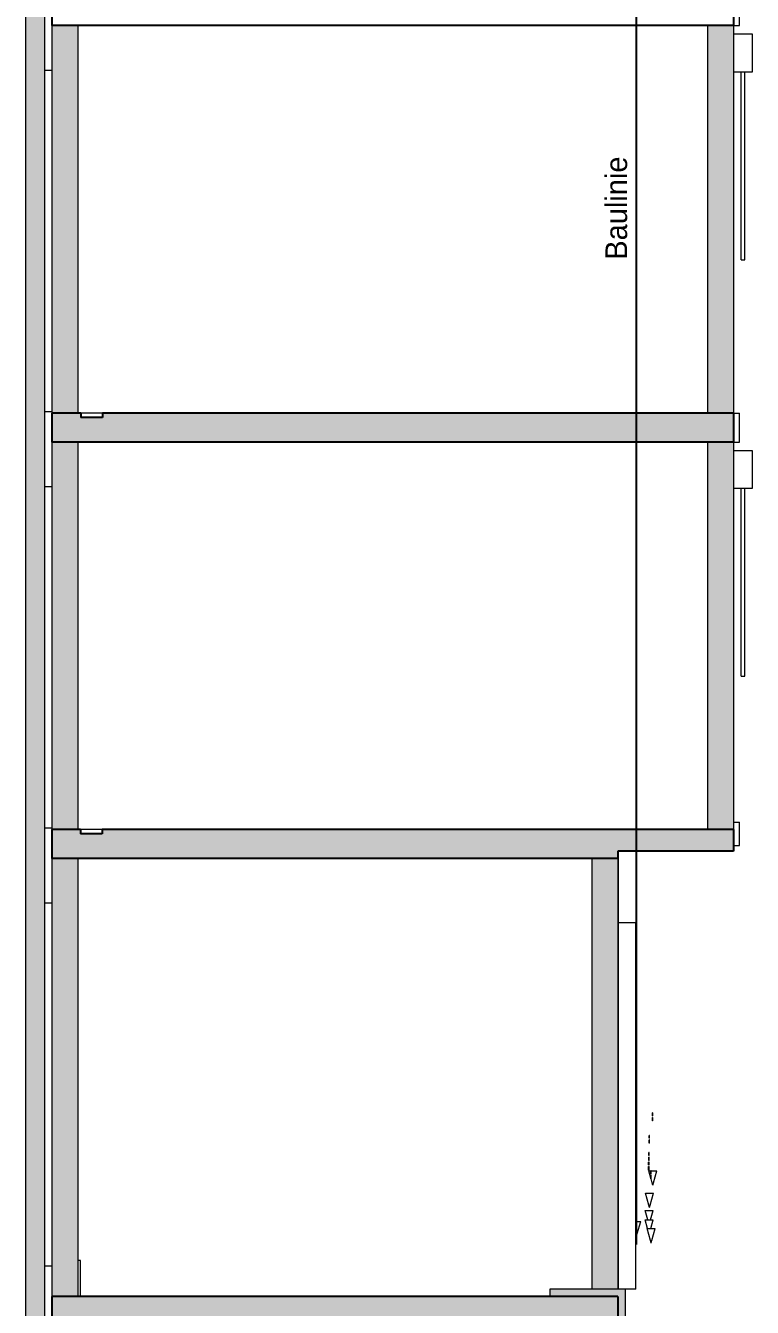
# Model space of a CAD drawing. Header units: metres. Extents: x -35.8 to 4.8, y -7.2 to 21.5.
# Drawn here: x -4.23 to 0.8, y -0.44 to 8.43 of the extents above; entities that cross this region are included whole.
import ezdxf

# ---------------------------------------------------------------- set-up
doc = ezdxf.new("R2010")
doc.units = ezdxf.units.M
doc.header["$MEASUREMENT"] = 0
for name, color, linetype in [('A_Schnitt A Lift RB_1_110 Wand Aussen', 7, 'Continuous'), ('A_Schnitt A Lift RB_1_111 Wand Aussen - Bohrpfahlwand 80', 7, 'Continuous'), ('A_Schnitt A Lift RB_1_120 Wand Innen tragend', 7, 'Continuous'), ('A_Schnitt A Lift RB_1_210 Decke', 7, 'Continuous'), ('A_Schnitt A Lift RB_1_270 Deckendurchbruchsymbol', 7, 'Continuous'), ('A_Schnitt A Lift RB_1_430 Aufzug', 7, 'Continuous'), ('A_Schnitt A Lift RB_1_840 Baulinien', 7, 'Continuous'), ('A_Schnitt A Lift RB_1_910 Allgemein Lageplan Höhen', 7, 'Continuous'), ('A_Schnitt A Lift RB_1_Neubau_840 Baulinien', 7, 'Continuous')]:
    doc.layers.add(name, color=color, linetype=linetype)
doc.styles.add('ERSTELLTER_STIL_1', font='')
doc.styles.get('ERSTELLTER_STIL_1').set_extended_font_data('Eurostile')

msp = doc.modelspace()

# ---------------------------------------------------------------- hatches: boundary and pattern name
at = {"layer": 'A_Schnitt A Lift RB_1_110 Wand Aussen', "linetype": 'Continuous', "lineweight": 0, "true_color": 0x000000}
for points in [[(0.67, 5.75), (0.67, 8.43), (0.49, 8.43), (0.49, 5.75)], [(0.67, 2.87), (0.67, 5.55), (0.49, 5.55), (0.49, 2.87)], [(-0.13, -0.31), (-0.13, 2.67), (-0.31, 2.67), (-0.31, -0.31)]]:
    msp.add_hatch(color=18, dxfattribs=at).paths.add_polyline_path(points)
at = {"layer": 'A_Schnitt A Lift RB_1_111 Wand Aussen - Bohrpfahlwand 80', "linetype": 'Continuous', "lineweight": 0, "true_color": 0x000000}
msp.add_hatch(color=18, dxfattribs=at).paths.add_polyline_path([(-0.13, -0.56), (-0.08, -0.56), (-0.08, -0.31), (-0.6, -0.31), (-0.6, -0.36), (-0.13, -0.36)])
at = {"layer": 'A_Schnitt A Lift RB_1_120 Wand Innen tragend', "linetype": 'Continuous', "lineweight": 0, "true_color": 0x000000}
for points in [[(-3.865, 8.43), (-4.045, 8.43), (-4.045, 5.75), (-3.865, 5.75)], [(-3.865, 5.55), (-4.045, 5.55), (-4.045, 2.87), (-3.865, 2.87)], [(-3.865, 2.67), (-4.045, 2.67), (-4.045, -0.36), (-3.865, -0.36)]]:
    msp.add_hatch(color=18, dxfattribs=at).paths.add_polyline_path(points)
at = {"layer": 'A_Schnitt A Lift RB_1_210 Decke', "linetype": 'Continuous', "lineweight": 0, "true_color": 0x000000}
for points in [[(-3.8443, 5.75), (-4.045, 5.75), (-4.045, 5.55), (0.67, 5.55), (0.67, 5.75), (-3.6943, 5.75), (-3.6943, 5.72), (-3.8443, 5.72)], [(-4.045, 2.87), (-4.045, 2.67), (-0.13, 2.67), (-0.13, 2.87), (-3.695, 2.87), (-3.695, 2.84), (-3.845, 2.84), (-3.845, 2.87)], [(-0.13, 2.87), (-0.13, 2.72), (0.67, 2.72), (0.67, 2.87)], [(-4.045, -0.36), (-4.045, -0.56), (-0.13, -0.56), (-0.13, -0.36)]]:
    msp.add_hatch(color=18, dxfattribs=at).paths.add_polyline_path(points)
at = {"layer": 'A_Schnitt A Lift RB_1_430 Aufzug', "linetype": 'Continuous', "lineweight": 0, "true_color": 0x000000}
msp.add_hatch(color=18, dxfattribs=at).paths.add_polyline_path([(-4.225, -3.83), (-4.095, -3.83), (-4.095, 18.27), (-4.225, 18.27)])

# ---------------------------------------------------------------- linework, layer by layer
at = {"layer": 'A_Schnitt A Lift RB_1_110 Wand Aussen', "color": 7, "linetype": 'Continuous', "lineweight": 18, "ltscale": 1000}
for p, q in [((0.49, 8.43), (0.49, 5.75)), ((0.67, 8.43), (0.67, 5.75)), ((0.49, 5.55), (0.49, 2.87)), ((0.67, 5.55), (0.67, 2.87)), ((-0.31, 2.67), (-0.31, -0.31)), ((-0.13, 2.67), (-0.13, -0.31)), ((-0.125, 2.67), (-0.13, 2.67)), ((-0.125, 2.265), (-0.125, 2.67)), ((-0.13, -0.31), (-0.31, -0.31))]:
    msp.add_line(p, q, dxfattribs=at)
at = {"layer": 'A_Schnitt A Lift RB_1_110 Wand Aussen', "color": 7, "linetype": 'Continuous', "lineweight": 13, "ltscale": 1000}
for p, q in [((0.8, 8.37), (0.67, 8.37)), ((0.8, 8.11), (0.8, 8.37)), ((0.67, 8.11), (0.675, 8.11)), ((0.675, 8.11), (0.7225, 8.11)), ((0.7225, 8.11), (0.7475, 8.11)), ((0.7225, 6.81), (0.7225, 8.11)), ((0.7475, 8.11), (0.795, 8.11)), ((0.7475, 6.81), (0.7475, 8.11)), ((0.795, 8.11), (0.8, 8.11)), ((0.7225, 6.81), (0.7475, 6.81)), ((0.8, 5.49), (0.67, 5.49)), ((0.8, 5.23), (0.8, 5.49)), ((0.67, 5.23), (0.675, 5.23)), ((0.675, 5.23), (0.7225, 5.23)), ((0.7225, 5.23), (0.7475, 5.23)), ((0.7225, 3.93), (0.7225, 5.23)), ((0.7475, 5.23), (0.795, 5.23)), ((0.7475, 3.93), (0.7475, 5.23)), ((0.795, 5.23), (0.8, 5.23)), ((0.7225, 3.93), (0.7475, 3.93)), ((-0.125, 2.265), (-0.13, 2.265)), ((-0.125, 2.225), (-0.125, 2.265)), ((-0.125, -0.31), (-0.125, 2.225)), ((-0.005, 2.225), (-0.125, 2.225)), ((-0.005, 2.22), (-0.005, 2.225)), ((-0.005, -0.31), (-0.005, 2.22)), ((0, 2.22), (-0.005, 2.22)), ((0, 2.22), (-0.005, 2.22)), ((-0.005, -0.31), (-0.08, -0.31))]:
    msp.add_line(p, q, dxfattribs=at)
at = {"layer": 'A_Schnitt A Lift RB_1_111 Wand Aussen - Bohrpfahlwand 80', "color": 7, "linetype": 'Continuous', "lineweight": 18, "ltscale": 1000}
msp.add_line((-0.6, -0.31), (-0.6, -0.36), dxfattribs=at)
at = {"layer": 'A_Schnitt A Lift RB_1_111 Wand Aussen - Bohrpfahlwand 80', "color": 7, "linetype": 'Continuous', "lineweight": 13, "ltscale": 1000}
for p, q in [((-0.31, -0.31), (-0.6, -0.31)), ((-0.08, -0.31), (-0.13, -0.31)), ((-0.08, -0.31), (-0.08, -0.56))]:
    msp.add_line(p, q, dxfattribs=at)
at = {"layer": 'A_Schnitt A Lift RB_1_120 Wand Innen tragend', "color": 7, "linetype": 'Continuous', "lineweight": 18, "ltscale": 1000}
for p, q in [((-4.045, 8.43), (-4.045, 5.75)), ((-3.865, 8.43), (-3.865, 5.75)), ((-4.045, 5.55), (-4.045, 2.87)), ((-3.865, 5.55), (-3.865, 2.87)), ((-4.045, 2.67), (-4.045, -0.36)), ((-3.865, 2.67), (-3.865, -0.36)), ((-3.845, -0.11), (-3.865, -0.11))]:
    msp.add_line(p, q, dxfattribs=at)
at = {"layer": 'A_Schnitt A Lift RB_1_210 Decke', "color": 7, "linetype": 'Continuous', "lineweight": 25, "ltscale": 1000}
for p, q in [((-4.045, 8.63), (-4.045, 8.43)), ((0.67, 8.63), (0.67, 8.43)), ((-3.865, 8.43), (-4.045, 8.43)), ((0.49, 8.43), (-3.865, 8.43)), ((0.67, 8.43), (0.49, 8.43)), ((-4.045, 5.75), (-4.045, 5.55)), ((-3.865, 5.75), (-4.045, 5.75)), ((-3.8443, 5.75), (-3.865, 5.75)), ((-3.8443, 5.75), (-3.8443, 5.72)), ((-3.6943, 5.72), (-3.8443, 5.72)), ((-3.6943, 5.75), (-3.6943, 5.72)), ((0.49, 5.75), (-3.6943, 5.75)), ((0.67, 5.75), (0.49, 5.75)), ((0.67, 5.75), (0.67, 5.55)), ((-3.865, 5.55), (-4.045, 5.55)), ((0.49, 5.55), (-3.865, 5.55)), ((0.67, 5.55), (0.49, 5.55)), ((-4.045, 2.87), (-4.045, 2.67)), ((-3.865, 2.87), (-4.045, 2.87)), ((-3.845, 2.87), (-3.865, 2.87)), ((-3.845, 2.87), (-3.845, 2.84)), ((-3.695, 2.84), (-3.845, 2.84)), ((-3.695, 2.87), (-3.695, 2.84)), ((-0.13, 2.87), (-3.695, 2.87)), ((0.49, 2.87), (-0.13, 2.87)), ((0.67, 2.87), (0.49, 2.87)), ((0.67, 2.87), (0.67, 2.72)), ((-3.865, 2.67), (-4.045, 2.67)), ((-0.31, 2.67), (-3.865, 2.67)), ((-0.13, 2.67), (-0.31, 2.67)), ((-0.13, 2.72), (-0.13, 2.67)), ((0.67, 2.72), (-0.13, 2.72)), ((-4.045, -0.36), (-4.045, -0.56)), ((-3.865, -0.36), (-4.045, -0.36)), ((-0.6, -0.36), (-3.865, -0.36)), ((-0.13, -0.36), (-0.6, -0.36)), ((-0.13, -0.36), (-0.13, -0.56))]:
    msp.add_line(p, q, dxfattribs=at)
at = {"layer": 'A_Schnitt A Lift RB_1_210 Decke', "color": 7, "linetype": 'Continuous', "lineweight": 13, "ltscale": 1000}
for p, q in [((0.71, 8.43), (0.71, 8.63)), ((0.67, 8.43), (0.71, 8.43)), ((-3.8443, 5.72), (-3.8443, 5.75)), ((0.67, 5.75), (0.71, 5.75)), ((0.71, 5.55), (0.71, 5.75)), ((0.67, 5.55), (0.71, 5.55)), ((-3.845, 2.84), (-3.845, 2.87)), ((0.67, 2.92), (0.71, 2.92)), ((0.71, 2.76), (0.71, 2.92)), ((0.67, 2.76), (0.71, 2.76)), ((-3.845, -0.36), (-3.845, -0.11))]:
    msp.add_line(p, q, dxfattribs=at)
at = {"layer": 'A_Schnitt A Lift RB_1_270 Deckendurchbruchsymbol', "color": 7, "linetype": 'Continuous', "lineweight": 13, "ltscale": 1000}
for p, q in [((-4.045, 8.12), (-4.095, 8.12)), ((-4.045, 5.76), (-4.095, 5.76)), ((-4.045, 5.24), (-4.095, 5.24)), ((-4.045, 2.88), (-4.095, 2.88)), ((-4.045, 2.36), (-4.095, 2.36)), ((-4.045, -0.15), (-4.095, -0.15))]:
    msp.add_line(p, q, dxfattribs=at)
at = {"layer": 'A_Schnitt A Lift RB_1_270 Deckendurchbruchsymbol', "color": 1, "linetype": 'Continuous', "lineweight": 0, "ltscale": 1000}
for p, q in [((-3.6943, 5.75), (-3.8443, 5.75)), ((-3.695, 2.87), (-3.845, 2.87))]:
    msp.add_line(p, q, dxfattribs=at)
at = {"layer": 'A_Schnitt A Lift RB_1_430 Aufzug', "color": 7, "linetype": 'Continuous', "lineweight": 18, "ltscale": 1000}
for p, q in [((-4.225, 18.27), (-4.225, -3.83)), ((-4.095, 18.27), (-4.095, -3.83))]:
    msp.add_line(p, q, dxfattribs=at)
at = {"layer": 'A_Schnitt A Lift RB_1_910 Allgemein Lageplan Höhen', "color": 7, "linetype": 'Continuous', "lineweight": 13, "ltscale": 1000}
for p, q in [((0.1085, 0.9096), (0.1085, 0.9098)), ((0.1116, 0.9098), (0.1085, 0.9098)), ((0.1085, 0.89), (0.1085, 0.9096)), ((0.1116, 0.9096), (0.1085, 0.9096)), ((0.1085, 0.8898), (0.1085, 0.89)), ((0.1116, 0.89), (0.1085, 0.89)), ((0.1085, 0.8897), (0.1085, 0.8898)), ((0.1116, 0.8897), (0.1085, 0.8897)), ((0.1116, 0.9096), (0.1116, 0.9098)), ((0.1116, 0.89), (0.1116, 0.9096)), ((0.1116, 0.8898), (0.1116, 0.89)), ((0.1116, 0.8897), (0.1116, 0.8898)), ((0.1116, 0.8783), (0.1085, 0.8783)), ((0.1085, 0.878), (0.1085, 0.8782)), ((0.1085, 0.8776), (0.1085, 0.878)), ((0.1085, 0.8772), (0.1085, 0.8776)), ((0.1085, 0.8766), (0.1085, 0.8772)), ((0.1085, 0.8758), (0.1085, 0.8766)), ((0.1085, 0.875), (0.1085, 0.8758)), ((0.1085, 0.874), (0.1085, 0.875)), ((0.1085, 0.8729), (0.1085, 0.874)), ((0.1085, 0.8716), (0.1085, 0.8729)), ((0.1085, 0.8701), (0.1085, 0.8716)), ((0.1085, 0.8683), (0.1085, 0.8701)), ((0.1085, 0.8666), (0.1085, 0.8683)), ((0.1085, 0.8651), (0.1085, 0.8666)), ((0.1085, 0.8638), (0.1085, 0.8651)), ((0.1085, 0.8627), (0.1085, 0.8638)), ((0.1085, 0.8614), (0.1085, 0.8627)), ((0.1085, 0.8603), (0.1085, 0.8614)), ((0.1085, 0.8594), (0.1085, 0.8603)), ((0.1085, 0.8588), (0.1085, 0.8594)), ((0.1085, 0.8584), (0.1085, 0.8588)), ((0.1085, 0.8582), (0.1085, 0.8584)), ((0.1085, 0.8572), (0.1085, 0.8582)), ((0.1116, 0.8582), (0.1085, 0.8582)), ((0.1085, 0.8561), (0.1085, 0.8572)), ((0.1085, 0.8553), (0.1085, 0.8561)), ((0.1085, 0.8547), (0.1085, 0.8553)), ((0.1116, 0.8547), (0.1085, 0.8547)), ((0.1116, 0.878), (0.1116, 0.8782)), ((0.1116, 0.8776), (0.1116, 0.878)), ((0.1116, 0.8772), (0.1116, 0.8776)), ((0.1116, 0.8766), (0.1116, 0.8772)), ((0.1116, 0.8758), (0.1116, 0.8766)), ((0.1116, 0.875), (0.1116, 0.8758)), ((0.1116, 0.874), (0.1116, 0.875)), ((0.1116, 0.8729), (0.1116, 0.874)), ((0.1116, 0.8716), (0.1116, 0.8729)), ((0.1116, 0.8701), (0.1116, 0.8716)), ((0.1116, 0.8683), (0.1116, 0.8701)), ((0.1116, 0.8666), (0.1116, 0.8683)), ((0.1116, 0.8651), (0.1116, 0.8666)), ((0.1116, 0.8638), (0.1116, 0.8651)), ((0.1116, 0.8627), (0.1116, 0.8638)), ((0.1116, 0.8614), (0.1116, 0.8627)), ((0.1116, 0.8603), (0.1116, 0.8614)), ((0.1116, 0.8594), (0.1116, 0.8603)), ((0.1116, 0.8588), (0.1116, 0.8594)), ((0.1116, 0.8584), (0.1116, 0.8588)), ((0.1116, 0.8582), (0.1116, 0.8584)), ((0.1116, 0.8572), (0.1116, 0.8582)), ((0.1116, 0.8561), (0.1116, 0.8572)), ((0.1116, 0.8553), (0.1116, 0.8561)), ((0.1116, 0.8547), (0.1116, 0.8553)), ((0.0864, 0.7546), (0.0864, 0.7548)), ((0.0895, 0.7548), (0.0864, 0.7548)), ((0.0864, 0.735), (0.0864, 0.7546)), ((0.0895, 0.7546), (0.0864, 0.7546)), ((0.0895, 0.735), (0.0864, 0.735)), ((0.0864, 0.7348), (0.0864, 0.735)), ((0.0864, 0.7347), (0.0864, 0.7348)), ((0.0895, 0.7347), (0.0864, 0.7347)), ((0.0895, 0.7233), (0.0864, 0.7233)), ((0.0864, 0.723), (0.0864, 0.7232)), ((0.0864, 0.7226), (0.0864, 0.723)), ((0.0864, 0.7222), (0.0864, 0.7226)), ((0.0864, 0.7216), (0.0864, 0.7222)), ((0.0864, 0.7208), (0.0864, 0.7216)), ((0.0864, 0.72), (0.0864, 0.7208)), ((0.0864, 0.719), (0.0864, 0.72)), ((0.0864, 0.7179), (0.0864, 0.719)), ((0.0864, 0.7166), (0.0864, 0.7179)), ((0.0864, 0.7151), (0.0864, 0.7166)), ((0.0864, 0.7133), (0.0864, 0.7151)), ((0.0864, 0.7116), (0.0864, 0.7133)), ((0.0864, 0.7101), (0.0864, 0.7116)), ((0.0864, 0.7088), (0.0864, 0.7101)), ((0.0895, 0.7546), (0.0895, 0.7548)), ((0.0895, 0.735), (0.0895, 0.7546)), ((0.0895, 0.7348), (0.0895, 0.735)), ((0.0895, 0.7347), (0.0895, 0.7348)), ((0.0895, 0.723), (0.0895, 0.7232)), ((0.0895, 0.7226), (0.0895, 0.723)), ((0.0895, 0.7222), (0.0895, 0.7226)), ((0.0895, 0.7216), (0.0895, 0.7222)), ((0.0895, 0.7208), (0.0895, 0.7216)), ((0.0895, 0.72), (0.0895, 0.7208)), ((0.0895, 0.719), (0.0895, 0.72)), ((0.0895, 0.7179), (0.0895, 0.719)), ((0.0895, 0.7166), (0.0895, 0.7179)), ((0.0895, 0.7151), (0.0895, 0.7166)), ((0.0895, 0.7133), (0.0895, 0.7151)), ((0.0895, 0.7116), (0.0895, 0.7133)), ((0.0895, 0.7101), (0.0895, 0.7116)), ((0.0895, 0.7088), (0.0895, 0.7101)), ((0.0842, 0.6356), (0.0842, 0.6358)), ((0.0874, 0.6358), (0.0842, 0.6358)), ((0.0842, 0.616), (0.0842, 0.6356)), ((0.0874, 0.6356), (0.0842, 0.6356)), ((0.0864, 0.7077), (0.0864, 0.7088)), ((0.0864, 0.7064), (0.0864, 0.7077)), ((0.0864, 0.7053), (0.0864, 0.7064)), ((0.0864, 0.7044), (0.0864, 0.7053)), ((0.0864, 0.7038), (0.0864, 0.7044)), ((0.0864, 0.7034), (0.0864, 0.7038)), ((0.0864, 0.7032), (0.0864, 0.7034)), ((0.0864, 0.7022), (0.0864, 0.7032)), ((0.0895, 0.7032), (0.0864, 0.7032)), ((0.0864, 0.7011), (0.0864, 0.7022)), ((0.0864, 0.7003), (0.0864, 0.7011)), ((0.0864, 0.6997), (0.0864, 0.7003)), ((0.0895, 0.6997), (0.0864, 0.6997)), ((0.0874, 0.6356), (0.0874, 0.6358)), ((0.0874, 0.616), (0.0874, 0.6356)), ((0.0895, 0.7077), (0.0895, 0.7088)), ((0.0895, 0.7064), (0.0895, 0.7077)), ((0.0895, 0.7053), (0.0895, 0.7064)), ((0.0895, 0.7044), (0.0895, 0.7053)), ((0.0895, 0.7038), (0.0895, 0.7044)), ((0.0895, 0.7034), (0.0895, 0.7038)), ((0.0895, 0.7032), (0.0895, 0.7034)), ((0.0895, 0.7022), (0.0895, 0.7032)), ((0.0895, 0.7011), (0.0895, 0.7022)), ((0.0895, 0.7003), (0.0895, 0.7011)), ((0.0895, 0.6997), (0.0895, 0.7003)), ((0.0827, 0.5696), (0.0827, 0.5698)), ((0.0858, 0.5698), (0.0827, 0.5698)), ((0.0827, 0.55), (0.0827, 0.5696)), ((0.0858, 0.5696), (0.0827, 0.5696)), ((0.0858, 0.55), (0.0827, 0.55)), ((0.0827, 0.5498), (0.0827, 0.55)), ((0.0827, 0.5497), (0.0827, 0.5498)), ((0.0858, 0.5497), (0.0827, 0.5497)), ((0.0858, 0.5383), (0.0827, 0.5383)), ((0.0827, 0.538), (0.0827, 0.5382)), ((0.0827, 0.5376), (0.0827, 0.538)), ((0.0827, 0.5372), (0.0827, 0.5376)), ((0.0827, 0.5366), (0.0827, 0.5372)), ((0.0827, 0.5358), (0.0827, 0.5366)), ((0.0827, 0.535), (0.0827, 0.5358)), ((0.0827, 0.534), (0.0827, 0.535)), ((0.0827, 0.5329), (0.0827, 0.534)), ((0.0827, 0.5316), (0.0827, 0.5329)), ((0.0842, 0.6158), (0.0842, 0.616)), ((0.0874, 0.616), (0.0842, 0.616)), ((0.0842, 0.6157), (0.0842, 0.6158)), ((0.0874, 0.6157), (0.0842, 0.6157)), ((0.0874, 0.6043), (0.0842, 0.6043)), ((0.0842, 0.604), (0.0842, 0.6042)), ((0.0842, 0.6036), (0.0842, 0.604)), ((0.0842, 0.6032), (0.0842, 0.6036)), ((0.0842, 0.6026), (0.0842, 0.6032)), ((0.0842, 0.6018), (0.0842, 0.6026)), ((0.0842, 0.601), (0.0842, 0.6018)), ((0.0842, 0.6), (0.0842, 0.601)), ((0.0842, 0.5989), (0.0842, 0.6)), ((0.0842, 0.5976), (0.0842, 0.5989)), ((0.0842, 0.5961), (0.0842, 0.5976)), ((0.0842, 0.5943), (0.0842, 0.5961)), ((0.0842, 0.5926), (0.0842, 0.5943)), ((0.0842, 0.5911), (0.0842, 0.5926)), ((0.0842, 0.5898), (0.0842, 0.5911)), ((0.0842, 0.5887), (0.0842, 0.5898)), ((0.0842, 0.5874), (0.0842, 0.5887)), ((0.0842, 0.5863), (0.0842, 0.5874)), ((0.0842, 0.5854), (0.0842, 0.5863)), ((0.0842, 0.5848), (0.0842, 0.5854)), ((0.0842, 0.5844), (0.0842, 0.5848)), ((0.0842, 0.5842), (0.0842, 0.5844)), ((0.0842, 0.5832), (0.0842, 0.5842)), ((0.0874, 0.5842), (0.0842, 0.5842)), ((0.0874, 0.5842), (0.0842, 0.5842)), ((0.0842, 0.5821), (0.0842, 0.5832)), ((0.0842, 0.5813), (0.0842, 0.5821)), ((0.0842, 0.5807), (0.0842, 0.5813)), ((0.0874, 0.5807), (0.0842, 0.5807)), ((0.0858, 0.5696), (0.0858, 0.5698)), ((0.0858, 0.55), (0.0858, 0.5696)), ((0.0858, 0.5498), (0.0858, 0.55)), ((0.0858, 0.5497), (0.0858, 0.5498)), ((0.0858, 0.538), (0.0858, 0.5382)), ((0.0858, 0.5376), (0.0858, 0.538)), ((0.0858, 0.5372), (0.0858, 0.5376)), ((0.0858, 0.5366), (0.0858, 0.5372)), ((0.0858, 0.5358), (0.0858, 0.5366)), ((0.0858, 0.535), (0.0858, 0.5358)), ((0.0858, 0.534), (0.0858, 0.535)), ((0.0858, 0.5329), (0.0858, 0.534)), ((0.0858, 0.5316), (0.0858, 0.5329)), ((0.0874, 0.6158), (0.0874, 0.616)), ((0.0874, 0.6157), (0.0874, 0.6158)), ((0.0874, 0.604), (0.0874, 0.6042)), ((0.0874, 0.6036), (0.0874, 0.604)), ((0.0874, 0.6032), (0.0874, 0.6036)), ((0.0874, 0.6026), (0.0874, 0.6032)), ((0.0874, 0.6018), (0.0874, 0.6026)), ((0.0874, 0.601), (0.0874, 0.6018)), ((0.0874, 0.6), (0.0874, 0.601)), ((0.0874, 0.5989), (0.0874, 0.6)), ((0.0874, 0.5976), (0.0874, 0.5989)), ((0.0874, 0.5961), (0.0874, 0.5976)), ((0.0874, 0.5943), (0.0874, 0.5961)), ((0.0874, 0.5926), (0.0874, 0.5943)), ((0.0874, 0.5911), (0.0874, 0.5926)), ((0.0874, 0.5898), (0.0874, 0.5911)), ((0.0874, 0.5887), (0.0874, 0.5898)), ((0.0874, 0.5874), (0.0874, 0.5887)), ((0.0874, 0.5863), (0.0874, 0.5874)), ((0.0874, 0.5854), (0.0874, 0.5863)), ((0.0874, 0.5848), (0.0874, 0.5854)), ((0.0874, 0.5844), (0.0874, 0.5848)), ((0.0874, 0.5842), (0.0874, 0.5844)), ((0.0874, 0.5832), (0.0874, 0.5842)), ((0.0874, 0.5821), (0.0874, 0.5832)), ((0.0874, 0.5813), (0.0874, 0.5821)), ((0.0874, 0.5807), (0.0874, 0.5813)), ((0.0827, 0.5301), (0.0827, 0.5316)), ((0.0827, 0.5283), (0.0827, 0.5301)), ((0.0827, 0.5266), (0.0827, 0.5283)), ((0.0827, 0.5251), (0.0827, 0.5266)), ((0.0827, 0.5238), (0.0827, 0.5251)), ((0.0827, 0.5227), (0.0827, 0.5238)), ((0.0827, 0.5214), (0.0827, 0.5227)), ((0.0827, 0.5203), (0.0827, 0.5214)), ((0.0827, 0.5194), (0.0827, 0.5203)), ((0.0827, 0.5188), (0.0827, 0.5194)), ((0.0827, 0.5184), (0.0827, 0.5188)), ((0.0827, 0.5182), (0.0827, 0.5184)), ((0.0827, 0.5172), (0.0827, 0.5182)), ((0.0858, 0.5182), (0.0827, 0.5182)), ((0.0827, 0.5161), (0.0827, 0.5172)), ((0.0827, 0.5153), (0.0827, 0.5161)), ((0.0827, 0.5147), (0.0827, 0.5153)), ((0.0858, 0.5147), (0.0827, 0.5147)), ((0.0838, 0.51), (0.0876, 0.51)), ((0.098, 0.459), (0.0838, 0.51)), ((0.0858, 0.5301), (0.0858, 0.5316)), ((0.0858, 0.5283), (0.0858, 0.5301)), ((0.0858, 0.5266), (0.0858, 0.5283)), ((0.0858, 0.5251), (0.0858, 0.5266)), ((0.0858, 0.5238), (0.0858, 0.5251)), ((0.0858, 0.5227), (0.0858, 0.5238)), ((0.0858, 0.5214), (0.0858, 0.5227)), ((0.0858, 0.5203), (0.0858, 0.5214)), ((0.0858, 0.5194), (0.0858, 0.5203)), ((0.0858, 0.5188), (0.0858, 0.5194)), ((0.0858, 0.5184), (0.0858, 0.5188)), ((0.0858, 0.5182), (0.0858, 0.5184)), ((0.0858, 0.5172), (0.0858, 0.5182)), ((0.0858, 0.5161), (0.0858, 0.5172)), ((0.0858, 0.5153), (0.0858, 0.5161)), ((0.0858, 0.5147), (0.0858, 0.5153)), ((0.0876, 0.51), (0.0977, 0.51)), ((0.0977, 0.51), (0.1116, 0.51)), ((0.098, 0.5096), (0.098, 0.5098)), ((0.1011, 0.5098), (0.098, 0.5098)), ((0.098, 0.49), (0.098, 0.5096)), ((0.1011, 0.5096), (0.098, 0.5096)), ((0.098, 0.4898), (0.098, 0.49)), ((0.1011, 0.49), (0.098, 0.49)), ((0.098, 0.4897), (0.098, 0.4898)), ((0.1011, 0.4897), (0.098, 0.4897)), ((0.1011, 0.4783), (0.098, 0.4783)), ((0.098, 0.478), (0.098, 0.4782)), ((0.098, 0.4776), (0.098, 0.478)), ((0.098, 0.4772), (0.098, 0.4776)), ((0.098, 0.4766), (0.098, 0.4772)), ((0.098, 0.4758), (0.098, 0.4766)), ((0.098, 0.475), (0.098, 0.4758)), ((0.098, 0.474), (0.098, 0.475)), ((0.098, 0.4729), (0.098, 0.474)), ((0.098, 0.4716), (0.098, 0.4729)), ((0.098, 0.4701), (0.098, 0.4716)), ((0.098, 0.4683), (0.098, 0.4701)), ((0.098, 0.4666), (0.098, 0.4683)), ((0.098, 0.4651), (0.098, 0.4666)), ((0.098, 0.4638), (0.098, 0.4651)), ((0.098, 0.4627), (0.098, 0.4638)), ((0.098, 0.4614), (0.098, 0.4627)), ((0.098, 0.4603), (0.098, 0.4614)), ((0.098, 0.4594), (0.098, 0.4603)), ((0.098, 0.4588), (0.098, 0.4594)), ((0.098, 0.4584), (0.098, 0.4588)), ((0.098, 0.4582), (0.098, 0.4584)), ((0.098, 0.4572), (0.098, 0.4582)), ((0.1011, 0.4582), (0.098, 0.4582)), ((0.098, 0.4561), (0.098, 0.4572)), ((0.098, 0.4553), (0.098, 0.4561)), ((0.098, 0.4547), (0.098, 0.4553)), ((0.1011, 0.4547), (0.098, 0.4547)), ((0.107, 0.4267), (0.0992, 0.4547)), ((0.1011, 0.5096), (0.1011, 0.5098)), ((0.1011, 0.49), (0.1011, 0.5096)), ((0.1011, 0.4898), (0.1011, 0.49)), ((0.1011, 0.4897), (0.1011, 0.4898)), ((0.1011, 0.478), (0.1011, 0.4782)), ((0.1011, 0.4776), (0.1011, 0.478)), ((0.1011, 0.4772), (0.1011, 0.4776)), ((0.1011, 0.4766), (0.1011, 0.4772)), ((0.1011, 0.4758), (0.1011, 0.4766)), ((0.1011, 0.475), (0.1011, 0.4758)), ((0.1011, 0.474), (0.1011, 0.475)), ((0.1011, 0.4729), (0.1011, 0.474)), ((0.1011, 0.4716), (0.1011, 0.4729)), ((0.1011, 0.4701), (0.1011, 0.4716)), ((0.1011, 0.4683), (0.1011, 0.4701)), ((0.1011, 0.4666), (0.1011, 0.4683)), ((0.1011, 0.4651), (0.1011, 0.4666)), ((0.1011, 0.4638), (0.1011, 0.4651)), ((0.1011, 0.4627), (0.1011, 0.4638)), ((0.1011, 0.4614), (0.1011, 0.4627)), ((0.1011, 0.4603), (0.1011, 0.4614)), ((0.1011, 0.4594), (0.1011, 0.4603)), ((0.1011, 0.4588), (0.1011, 0.4594)), ((0.1011, 0.4584), (0.1011, 0.4588)), ((0.1011, 0.4582), (0.1011, 0.4584)), ((0.1011, 0.4572), (0.1011, 0.4582)), ((0.1011, 0.4561), (0.1011, 0.4572)), ((0.1011, 0.4553), (0.1011, 0.4561)), ((0.1011, 0.4547), (0.1011, 0.4553)), ((0.1116, 0.51), (0.1255, 0.51)), ((0.1162, 0.4267), (0.1394, 0.51)), ((0.1255, 0.51), (0.1357, 0.51)), ((0.1357, 0.51), (0.1394, 0.51)), ((0.0617, 0.355), (0.0655, 0.355)), ((0.0849, 0.2717), (0.0617, 0.355)), ((0.0655, 0.355), (0.0756, 0.355)), ((0.0756, 0.355), (0.0895, 0.355)), ((0.0895, 0.355), (0.1034, 0.355)), ((0.0941, 0.2717), (0.1173, 0.355)), ((0.1034, 0.355), (0.1136, 0.355)), ((0.107, 0.4267), (0.1076, 0.4267)), ((0.1116, 0.41), (0.107, 0.4267)), ((0.1076, 0.4267), (0.1093, 0.4267)), ((0.1093, 0.4267), (0.1116, 0.4267)), ((0.1116, 0.4267), (0.1139, 0.4267)), ((0.1116, 0.41), (0.1162, 0.4267)), ((0.1136, 0.355), (0.1173, 0.355)), ((0.1139, 0.4267), (0.1156, 0.4267)), ((0.1156, 0.4267), (0.1162, 0.4267)), ((0.0849, 0.2717), (0.0855, 0.2717)), ((0.0895, 0.255), (0.0849, 0.2717)), ((0.0855, 0.2717), (0.0872, 0.2717)), ((0.0872, 0.2717), (0.0895, 0.2717)), ((0.0895, 0.2717), (0.0918, 0.2717)), ((0.0895, 0.255), (0.0941, 0.2717)), ((0.0918, 0.2717), (0.0935, 0.2717)), ((0.0935, 0.2717), (0.0941, 0.2717)), ((0.0596, 0.236), (0.0633, 0.236)), ((0.0779, 0.17), (0.0596, 0.236)), ((0.0633, 0.236), (0.0735, 0.236)), ((0.0735, 0.236), (0.0874, 0.236)), ((0.0874, 0.236), (0.1012, 0.236)), ((0.0968, 0.17), (0.1151, 0.236)), ((0.1012, 0.236), (0.1114, 0.236)), ((0.1114, 0.236), (0.1151, 0.236)), ((0.0581, 0.17), (0.0618, 0.17)), ((0.0747, 0.11), (0.0581, 0.17)), ((0.0618, 0.17), (0.072, 0.17)), ((0.072, 0.17), (0.0858, 0.17)), ((0.0734, 0.11), (0.0771, 0.11)), ((0.0965, 0.0267), (0.0734, 0.11)), ((0.0771, 0.11), (0.0873, 0.11)), ((0.0858, 0.17), (0.0997, 0.17)), ((0.0873, 0.11), (0.1011, 0.11)), ((0.097, 0.11), (0.1136, 0.17)), ((0.0997, 0.17), (0.1099, 0.17)), ((0.1011, 0.11), (0.115, 0.11)), ((0.1058, 0.0267), (0.1289, 0.11)), ((0.1099, 0.17), (0.1136, 0.17)), ((0.115, 0.11), (0.1252, 0.11)), ((0.1252, 0.11), (0.1289, 0.11)), ((0.0965, 0.0267), (0.0971, 0.0267)), ((0.1011, 0.01), (0.0965, 0.0267)), ((0.0971, 0.0267), (0.0988, 0.0267)), ((0.0988, 0.0267), (0.1011, 0.0267)), ((0.1011, 0.0267), (0.1035, 0.0267)), ((0.1011, 0.01), (0.1058, 0.0267)), ((0.1035, 0.0267), (0.1052, 0.0267)), ((0.1052, 0.0267), (0.1058, 0.0267))]:
    msp.add_line(p, q, dxfattribs=at)
at = {"layer": 'A_Schnitt A Lift RB_1_910 Allgemein Lageplan Höhen', "color": 190, "linetype": 'Continuous', "lineweight": 0, "ltscale": 1000, "true_color": 0x9900ff}
for p, q in [((-0.0031, 0.5596), (-0.0031, 0.5598)), ((0, 0.5598), (-0.0031, 0.5598)), ((-0.0031, 0.5545), (-0.0031, 0.5596)), ((0, 0.5596), (-0.0031, 0.5596)), ((-0.0031, 0.5544), (-0.0031, 0.5545)), ((0, 0.5545), (-0.0031, 0.5545)), ((-0.0031, 0.554), (-0.0031, 0.5544)), ((-0.0031, 0.5534), (-0.0031, 0.554)), ((-0.0031, 0.5525), (-0.0031, 0.5534)), ((-0.0031, 0.5512), (-0.0031, 0.5525)), ((-0.0031, 0.5498), (-0.0031, 0.5512)), ((-0.0031, 0.5427), (-0.0031, 0.5498)), ((-0.0031, 0.54), (-0.0031, 0.5427)), ((0, 0.5427), (-0.0031, 0.5427)), ((0, 0.54), (-0.0031, 0.54)), ((-0.0031, 0.5398), (-0.0031, 0.54)), ((-0.0031, 0.5397), (-0.0031, 0.5398)), ((0, 0.5397), (-0.0031, 0.5397)), ((0, 0.5596), (0, 0.5598)), ((0, 0.5545), (0, 0.5596)), ((0, 0.5544), (0, 0.5545)), ((0, 0.554), (0, 0.5544)), ((0, 0.5534), (0, 0.554)), ((0, 0.5525), (0, 0.5534)), ((0, 0.5512), (0, 0.5525)), ((0, 0.5498), (0, 0.5512)), ((0, 0.5427), (0, 0.5498)), ((0, 0.54), (0, 0.5427)), ((0, 0.5398), (0, 0.54)), ((0, 0.5397), (0, 0.5398)), ((0, 0.5283), (-0.0031, 0.5283)), ((-0.0031, 0.528), (-0.0031, 0.5282)), ((-0.0031, 0.5276), (-0.0031, 0.528)), ((-0.0031, 0.5272), (-0.0031, 0.5276)), ((-0.0031, 0.5266), (-0.0031, 0.5272)), ((-0.0031, 0.5258), (-0.0031, 0.5266)), ((-0.0031, 0.525), (-0.0031, 0.5258)), ((-0.0031, 0.524), (-0.0031, 0.525)), ((-0.0031, 0.5229), (-0.0031, 0.524)), ((-0.0031, 0.5216), (-0.0031, 0.5229)), ((-0.0031, 0.5201), (-0.0031, 0.5216)), ((-0.0031, 0.5183), (-0.0031, 0.5201)), ((-0.0031, 0.5166), (-0.0031, 0.5183)), ((-0.0031, 0.5151), (-0.0031, 0.5166)), ((-0.0031, 0.5138), (-0.0031, 0.5151)), ((-0.0031, 0.5127), (-0.0031, 0.5138)), ((-0.0031, 0.5114), (-0.0031, 0.5127)), ((-0.0031, 0.5103), (-0.0031, 0.5114)), ((-0.0031, 0.5094), (-0.0031, 0.5103)), ((-0.0031, 0.5088), (-0.0031, 0.5094)), ((-0.0031, 0.5084), (-0.0031, 0.5088)), ((-0.0031, 0.5082), (-0.0031, 0.5084)), ((0, 0.5082), (-0.0031, 0.5082)), ((-0.0031, 0.5072), (-0.0031, 0.5082)), ((-0.0031, 0.5061), (-0.0031, 0.5072)), ((-0.0031, 0.5053), (-0.0031, 0.5061)), ((-0.0031, 0.5047), (-0.0031, 0.5053)), ((0, 0.5047), (-0.0031, 0.5047)), ((0, 0.528), (0, 0.5282)), ((0, 0.5276), (0, 0.528)), ((0, 0.5272), (0, 0.5276)), ((0, 0.5266), (0, 0.5272)), ((0, 0.5258), (0, 0.5266)), ((0, 0.525), (0, 0.5258)), ((0, 0.524), (0, 0.525)), ((0, 0.5229), (0, 0.524)), ((0, 0.5216), (0, 0.5229)), ((0, 0.5201), (0, 0.5216)), ((0, 0.5183), (0, 0.5201)), ((0, 0.5166), (0, 0.5183)), ((0, 0.5151), (0, 0.5166)), ((0, 0.5138), (0, 0.5151)), ((0, 0.5127), (0, 0.5138)), ((0, 0.5114), (0, 0.5127)), ((0, 0.5103), (0, 0.5114)), ((0, 0.5094), (0, 0.5103)), ((0, 0.5088), (0, 0.5094)), ((0, 0.5084), (0, 0.5088)), ((0, 0.5082), (0, 0.5084)), ((0, 0.5072), (0, 0.5082)), ((0, 0.5061), (0, 0.5072)), ((0, 0.5053), (0, 0.5061)), ((0, 0.5047), (0, 0.5053)), ((-0.005, 0.16), (0, 0.16)), ((0, 0.16), (0.0139, 0.16)), ((0.0046, 0.0767), (0.0278, 0.16)), ((0.0139, 0.16), (0.0241, 0.16)), ((0.0241, 0.16), (0.0278, 0.16)), ((-0.0046, 0.0767), (-0.005, 0.078)), ((-0.0046, 0.0767), (-0.004, 0.0767)), ((0, 0.06), (-0.0046, 0.0767)), ((-0.004, 0.0767), (-0.0023, 0.0767)), ((-0.0023, 0.0767), (0, 0.0767)), ((0, 0.0767), (0.0023, 0.0767)), ((0, 0.06), (0.0046, 0.0767)), ((0.0023, 0.0767), (0.004, 0.0767)), ((0.004, 0.0767), (0.0046, 0.0767))]:
    msp.add_line(p, q, dxfattribs=at)
at = {"layer": 'A_Schnitt A Lift RB_1_Neubau_840 Baulinien', "color": 1, "linetype": 'Continuous', "lineweight": 25, "ltscale": 1000, "true_color": 0xfb0106}
msp.add_line((0, 0), (0, 21.5), dxfattribs=at)

# ---------------------------------------------------------------- texts
at = {"layer": 'A_Schnitt A Lift RB_1_840 Baulinien', "color": 1, "linetype": 'Continuous', "lineweight": 0, "insert": (-0.1399, 7.1679), "char_height": 0.15, "attachment_point": 5, "rotation": 90, "style": 'ERSTELLTER_STIL_1'}
msp.add_mtext('\\A1;{\\pqc;\\fEurostile|b0|i0|c0|p0;\\W1.000000;Baulinie}', dxfattribs=at)

doc.saveas('drawing.dxf')
